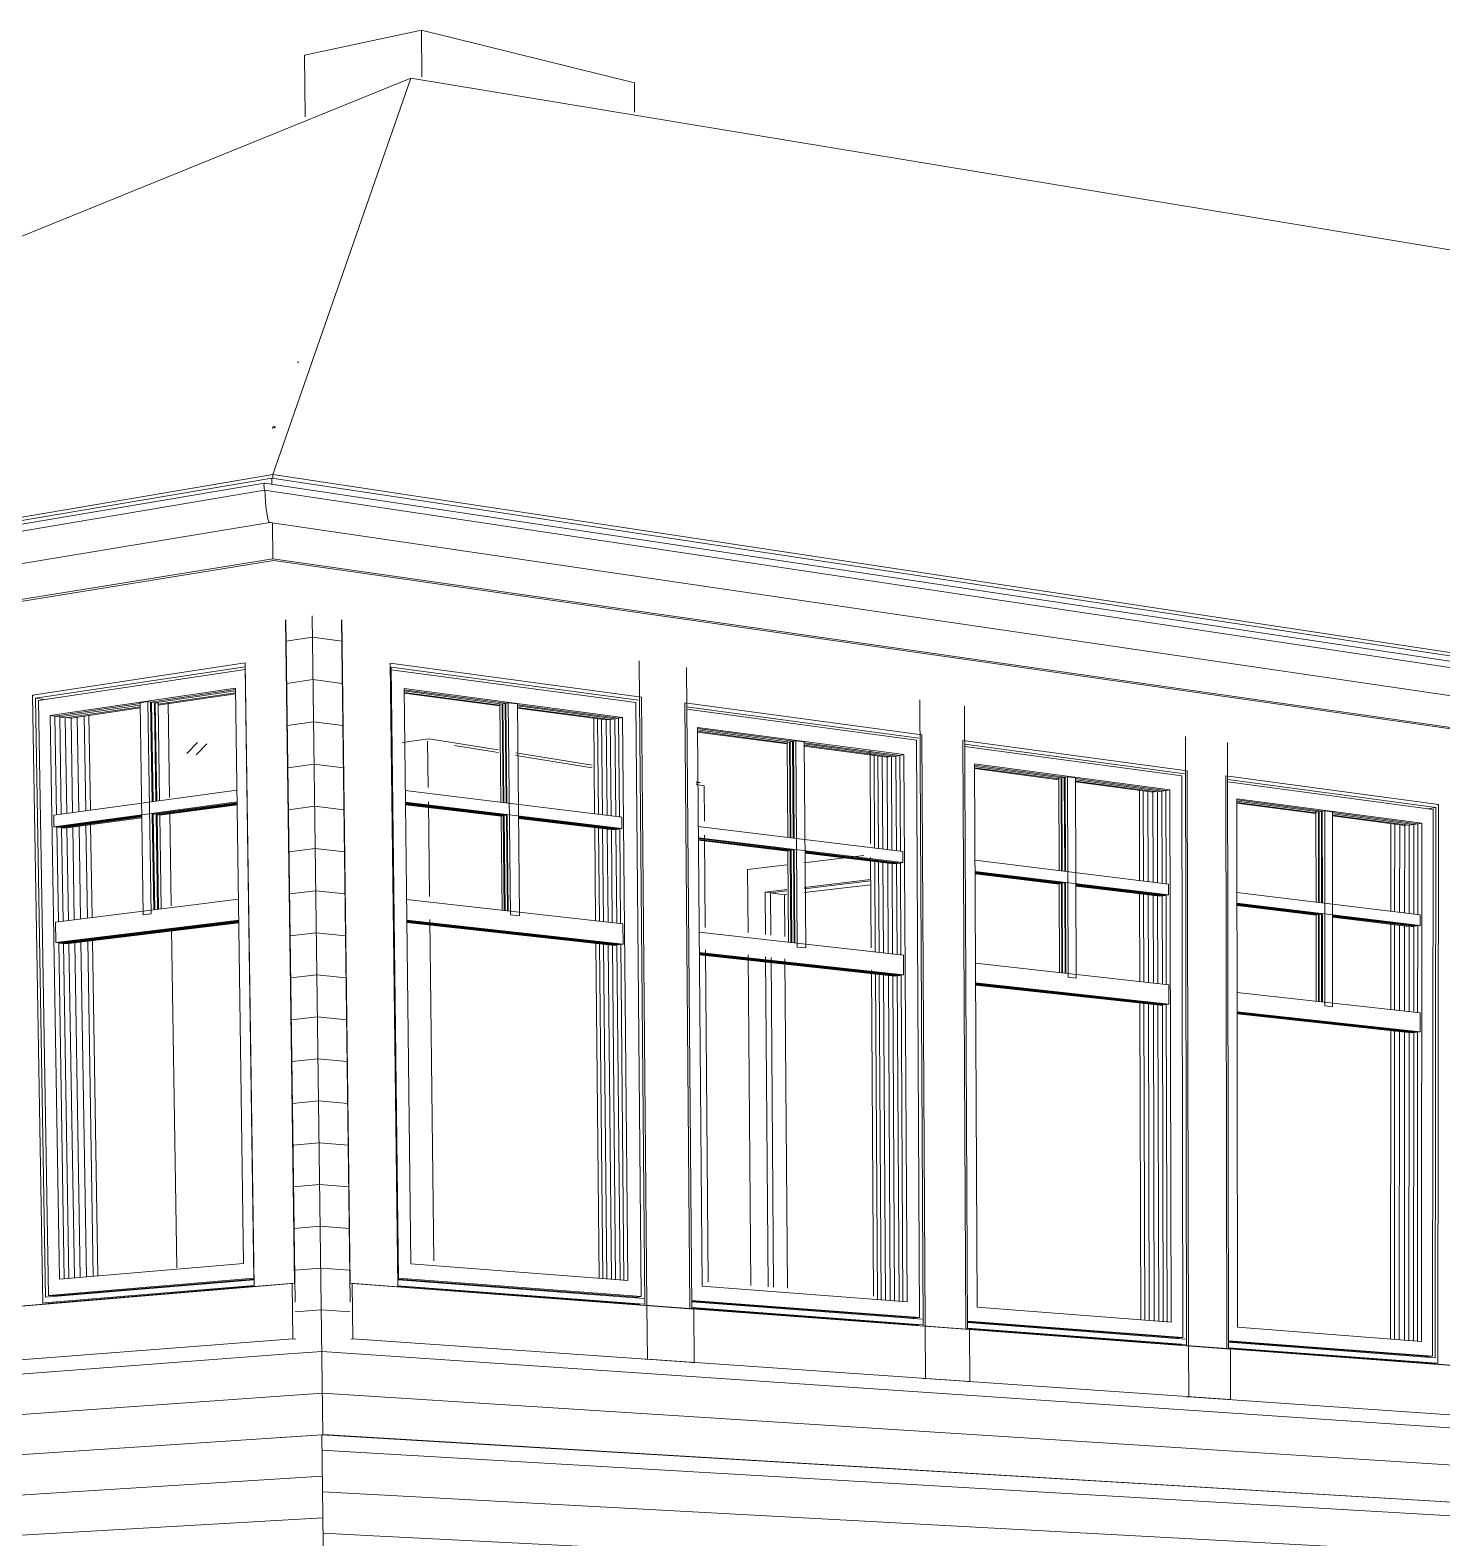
# Model space of a CAD drawing. Header units: inches. Extents: x 205 to 211, y -138 to -29.
# Drawn here: x 206.9374 to 207.1339, y -137.4782 to -137.2684 of the extents above; entities that cross this region are included whole.
import ezdxf

# ---------------------------------------------------------------- set-up
doc = ezdxf.new("R2010")
doc.units = ezdxf.units.IN
doc.header["$MEASUREMENT"] = 0
for name, color, linetype, lineweight in [('A-DOOR', 31, 'Continuous', 13), ('A-DOOR-FRAM', 31, 'Continuous', 9), ('A-GLAZ', 151, 'Continuous', 13), ('A-ROOF', 132, 'Continuous', 13), ('A-ROOF-OTLN', 132, 'Continuous', 9), ('A-WALL', 113, 'Continuous', 13), ('A-WALL-PATT', 111, 'Continuous', 13), ('I-WALL', 2, 'Continuous', 13), ('S-BEAM', 12, 'Continuous', 9)]:
    doc.layers.add(name, color=color, linetype=linetype, lineweight=lineweight)

# ---------------------------------------------------------------- blocks, each defined once
blk = doc.blocks.new('FP_36-Looking SouthWest')
at = {"layer": 'A-WALL-PATT', "lineweight": 9}
for p, q in [((-72.22447, -137.35284), (-72.22039, -137.3534)), ((-72.2244, -137.35874), (-72.22032, -137.35928)), ((-72.22432, -137.36463), (-72.22024, -137.36515)), ((-72.22424, -137.37052), (-72.22016, -137.37102)), ((-72.06234, -137.37492), (-72.01697, -137.38109)), ((-72.22416, -137.37639), (-72.22009, -137.37688)), ((-72.06235, -137.38015), (-72.017, -137.38614)), ((-72.22408, -137.38227), (-72.22001, -137.38274)), ((-72.06236, -137.38537), (-72.01703, -137.39117)), ((-72.22401, -137.38813), (-72.21994, -137.38859)), ((-72.06237, -137.39059), (-72.01706, -137.3962)), ((-72.22393, -137.39399), (-72.21986, -137.39443)), ((-72.06237, -137.3958), (-72.01709, -137.40123)), ((-72.22385, -137.39985), (-72.21979, -137.40027)), ((-72.06238, -137.40101), (-72.01712, -137.40626)), ((-72.22377, -137.40569), (-72.21971, -137.4061)), ((-72.2237, -137.41153), (-72.21964, -137.41192)), ((-72.22362, -137.41737), (-72.21956, -137.41774)), ((-72.06242, -137.42179), (-72.01723, -137.4263)), ((-72.22354, -137.4232), (-72.21949, -137.42355)), ((-72.06243, -137.42698), (-72.01726, -137.4313)), ((-72.22346, -137.42902), (-72.21941, -137.42936)), ((-72.06243, -137.43215), (-72.01729, -137.43629)), ((-72.22339, -137.43483), (-72.21934, -137.43516)), ((-72.06244, -137.43733), (-72.01732, -137.44128)), ((-72.22331, -137.44064), (-72.21926, -137.44095)), ((-72.06245, -137.4425), (-72.01735, -137.44627)), ((-72.22323, -137.44645), (-72.21919, -137.44674)), ((-72.06246, -137.44766), (-72.01738, -137.45125)), ((-72.22316, -137.45224), (-72.01747, -137.46617)), ((-72.06247, -137.45282), (-72.01741, -137.45623)), ((-72.22308, -137.45803), (-72.0175, -137.47113)), ((-72.0622, -137.45799), (-72.01744, -137.4612))]:
    blk.add_line(p, q, dxfattribs=at)
blk = doc.blocks.new('FP_37-Looking SouthWest')
at = {"layer": 'A-WALL-PATT', "lineweight": 9}
for p, q in [((-72.22812, -137.35339), (-72.22447, -137.35284)), ((-72.22804, -137.35928), (-72.2244, -137.35874)), ((-72.22796, -137.36515), (-72.22432, -137.36463)), ((-72.22788, -137.37102), (-72.22424, -137.37052)), ((-72.2278, -137.37688), (-72.22416, -137.37639)), ((-72.22772, -137.38274), (-72.22408, -137.38227)), ((-72.22764, -137.38859), (-72.22401, -137.38813)), ((-72.22756, -137.39443), (-72.22393, -137.39399)), ((-72.22748, -137.40027), (-72.22385, -137.39985)), ((-72.2274, -137.4061), (-72.22377, -137.40569)), ((-72.22732, -137.41192), (-72.2237, -137.41153)), ((-72.22724, -137.41774), (-72.22362, -137.41737)), ((-72.22717, -137.42355), (-72.22354, -137.4232)), ((-72.22709, -137.42936), (-72.22346, -137.42902)), ((-72.22701, -137.43516), (-72.22339, -137.43483)), ((-72.22693, -137.44095), (-72.22331, -137.44064)), ((-72.22685, -137.44674), (-72.22323, -137.44645)), ((-72.22909, -137.45269), (-72.22316, -137.45224)), ((-72.22901, -137.45846), (-72.22308, -137.45803)), ((-72.22893, -137.46421), (-72.22317, -137.46383))]:
    blk.add_line(p, q, dxfattribs=at)
blk = doc.blocks.new('FP_75-Looking SouthWest')
at = {"layer": 'A-WALL-PATT', "lineweight": 9}
for p, q in [((-72.375, -137.37574), (-72.26884, -137.35959)), ((-72.37486, -137.38094), (-72.26874, -137.36528)), ((-72.37472, -137.38614), (-72.26864, -137.37097)), ((-72.37458, -137.39134), (-72.26854, -137.37665)), ((-72.37444, -137.39653), (-72.26844, -137.38233)), ((-72.3743, -137.40171), (-72.26834, -137.388)), ((-72.37374, -137.42239), (-72.26795, -137.41061)), ((-72.3736, -137.42755), (-72.26785, -137.41625)), ((-72.37346, -137.43271), (-72.26776, -137.42189)), ((-72.37332, -137.43786), (-72.26766, -137.42751)), ((-72.37318, -137.443), (-72.26756, -137.43314)), ((-72.37304, -137.44814), (-72.26746, -137.43875)), ((-72.3729, -137.45327), (-72.26737, -137.44436)), ((-72.37276, -137.4584), (-72.2676, -137.44999)), ((-72.37262, -137.46353), (-72.22909, -137.45269)), ((-72.37248, -137.46865), (-72.22901, -137.45846)), ((-72.37234, -137.47376), (-72.22317, -137.46383)), ((-72.37066, -137.47878), (-72.22309, -137.46961)), ((-72.37052, -137.48389), (-72.22302, -137.47538)), ((-72.37038, -137.48899), (-72.22294, -137.48114)), ((-72.22682, -137.4871), (-72.22286, -137.4869)), ((-72.37025, -137.4941), (-72.26862, -137.48914)), ((-72.22675, -137.49283), (-72.22279, -137.49266)), ((-72.37011, -137.49919), (-72.26853, -137.49469)), ((-72.22667, -137.49856), (-72.22271, -137.4984)), ((-72.36997, -137.50429), (-72.26843, -137.50023)), ((-72.36983, -137.50937), (-72.26833, -137.50577)), ((-72.22659, -137.50428), (-72.22263, -137.50414)), ((-72.22651, -137.51), (-72.22256, -137.50988)), ((-72.3697, -137.51446), (-72.26823, -137.5113)), ((-72.22643, -137.51571), (-72.22252, -137.51561)), ((-72.22568, -137.5328), (-72.22225, -137.53275))]:
    blk.add_line(p, q, dxfattribs=at)
blk = doc.blocks.new('FP_76-Looking SouthWest')
at = {"layer": 'A-WALL-PATT', "lineweight": 9}
for p, q in [((-72.22314, -137.466), (-72.21616, -137.4664)), ((-72.22306, -137.47177), (-72.21609, -137.47215)), ((-72.22299, -137.47754), (-72.21601, -137.47789)), ((-72.22291, -137.4833), (-72.21886, -137.48349)), ((-72.22284, -137.48906), (-72.21878, -137.48923)), ((-72.22276, -137.49481), (-72.21871, -137.49497)), ((-72.22268, -137.50056), (-72.21864, -137.5007)), ((-72.22261, -137.50629), (-72.21856, -137.50642)), ((-72.22253, -137.51203), (-72.21849, -137.51213)), ((-72.2223, -137.52919), (-72.21827, -137.52925))]:
    blk.add_line(p, q, dxfattribs=at)
blk = doc.blocks.new('FP_85-Looking SouthWest')
at = {"layer": 'A-WALL-PATT', "lineweight": 9}
for p, q in [((-72.21616, -137.4664), (-72.0177, -137.47795)), ((-72.21609, -137.47215), (-72.01773, -137.48291)), ((-72.21601, -137.47789), (-72.01776, -137.48785)), ((-72.06273, -137.49072), (-72.01779, -137.4928)), ((-72.06274, -137.49583), (-72.01782, -137.49773)), ((-72.06275, -137.50095), (-72.01785, -137.50267)), ((-72.06276, -137.50605), (-72.01787, -137.5076)), ((-72.06276, -137.51116), (-72.0179, -137.51252)), ((-72.06277, -137.51625), (-72.01793, -137.51744)), ((-72.06193, -137.53153), (-72.01802, -137.53217)), ((-72.06194, -137.5366), (-72.01805, -137.53707)), ((-72.06195, -137.54167), (-72.01807, -137.54197)), ((-72.06195, -137.54674), (-72.0181, -137.54686)), ((-72.06196, -137.5518), (-72.01813, -137.55175)), ((-72.06197, -137.55686), (-72.01816, -137.55663)), ((-72.06198, -137.56191), (-72.01819, -137.56151)), ((-72.06199, -137.56695), (-72.01822, -137.56639)), ((-72.062, -137.57199), (-72.01824, -137.57126)), ((-72.06201, -137.57703), (-72.01827, -137.57612)), ((-72.06201, -137.58206), (-72.0183, -137.58099)), ((-72.06202, -137.58709), (-72.01833, -137.58584)), ((-72.06203, -137.59211), (-72.01836, -137.5907)), ((-72.06204, -137.59713), (-72.01838, -137.59554)), ((-72.06205, -137.60214), (-72.01841, -137.60039)), ((-72.06206, -137.60715), (-72.01844, -137.60523)), ((-72.06207, -137.61215), (-72.01847, -137.61006)), ((-72.06207, -137.61715), (-72.0185, -137.61489))]:
    blk.add_line(p, q, dxfattribs=at)
blk = doc.blocks.new('FP_86-Looking SouthWest')
at = {"layer": 'A-WALL-PATT', "lineweight": 9}
blk.add_line((-72.18966, -137.36999), (-72.18966, -137.36999), dxfattribs=at)

msp = doc.modelspace()

# ---------------------------------------------------------------- linework, layer by layer
at = {"layer": 'A-DOOR', "lineweight": 9}
for p, q in [((207.05441, -137.3873), (207.04514, -137.38839)), ((207.04275, -137.38868), (207.04242, -137.38872)), ((207.04242, -137.38872), (207.04246, -137.39451)), ((207.04249, -137.39763), (207.04282, -137.44346))]:
    msp.add_line(p, q, dxfattribs=at)
at = {"layer": 'A-DOOR-FRAM'}
for p, q in [((207.05349, -137.38322), (207.04511, -137.38424)), ((207.04273, -137.38453), (207.03728, -137.38519)), ((207.03728, -137.38519), (207.03735, -137.39393)), ((207.03972, -137.38832), (207.04275, -137.38796)), ((207.03977, -137.39421), (207.03972, -137.38832)), ((207.03972, -137.38832), (207.04049, -137.38843)), ((207.04275, -137.38816), (207.04049, -137.38843)), ((207.04049, -137.38843), (207.04054, -137.3943)), ((207.04514, -137.38767), (207.0544, -137.38657)), ((207.05441, -137.38678), (207.04514, -137.38788)), ((207.03737, -137.39705), (207.03773, -137.44305)), ((207.04013, -137.44325), (207.03979, -137.39733)), ((207.04056, -137.39742), (207.0409, -137.44331))]:
    msp.add_line(p, q, dxfattribs=at)
at = {"layer": 'A-GLAZ', "lineweight": 9}
for p, q in [((206.97294, -137.35044), (206.9742, -137.44276)), ((206.98198, -137.44276), (206.98079, -137.35044)), ((206.93772, -137.3609), (206.96736, -137.35644)), ((206.93815, -137.36135), (206.96734, -137.35697)), ((206.96734, -137.35697), (206.96854, -137.44226)), ((206.96736, -137.35644), (206.96859, -137.44323)), ((206.9886, -137.44326), (206.98754, -137.35649)), ((206.98754, -137.35649), (207.0225, -137.3612)), ((206.98765, -137.35702), (207.02208, -137.36164)), ((206.9887, -137.44229), (206.98765, -137.35702)), ((207.02299, -137.44582), (207.02218, -137.35616)), ((207.02876, -137.35707), (207.02951, -137.4463)), ((206.96734, -137.35734), (206.93857, -137.36165)), ((207.02171, -137.36194), (206.98766, -137.35738)), ((206.93915, -137.44567), (206.93772, -137.3609)), ((206.93792, -137.36093), (206.93772, -137.3609)), ((206.94017, -137.36374), (206.96598, -137.35993)), ((206.96598, -137.36014), (206.95417, -137.36188)), ((206.96598, -137.36014), (206.95417, -137.36188)), ((206.95417, -137.36188), (206.96598, -137.36014)), ((206.9547, -137.36201), (206.96599, -137.36034)), ((206.96598, -137.36058), (206.95522, -137.36217)), ((206.96598, -137.36075), (206.95522, -137.36233)), ((206.96598, -137.35993), (206.96712, -137.44001)), ((207.00364, -137.36205), (206.98945, -137.36017)), ((207.00364, -137.36205), (206.98945, -137.36017)), ((206.98945, -137.36017), (207.00364, -137.36205)), ((206.98945, -137.36034), (207.00322, -137.36216)), ((206.99042, -137.44005), (206.98946, -137.35999)), ((206.98946, -137.35999), (207.01989, -137.36402)), ((207.00279, -137.3623), (206.98946, -137.36054)), ((207.00279, -137.36242), (206.98946, -137.36066)), ((207.0225, -137.3612), (207.02327, -137.44584)), ((206.93955, -137.44469), (206.93815, -137.36135)), ((206.93815, -137.36135), (206.93932, -137.36153)), ((206.93857, -137.36165), (206.93996, -137.44445)), ((206.9527, -137.3621), (206.94086, -137.36385)), ((206.9527, -137.3621), (206.94086, -137.36385)), ((206.94086, -137.36385), (206.9527, -137.3621)), ((206.94152, -137.36395), (206.9527, -137.3623)), ((206.9527, -137.36254), (206.94228, -137.36407)), ((206.9527, -137.3627), (206.9431, -137.36412)), ((207.01933, -137.36412), (207.00523, -137.36226)), ((207.01933, -137.36412), (207.00523, -137.36226)), ((207.00523, -137.36226), (207.01933, -137.36412)), ((207.00523, -137.36243), (207.01879, -137.36422)), ((207.01817, -137.36433), (207.00523, -137.36263)), ((207.01759, -137.36437), (207.00523, -137.36274)), ((207.02247, -137.44461), (207.02171, -137.36194)), ((207.02924, -137.44628), (207.02853, -137.36201)), ((207.02853, -137.36201), (207.06155, -137.36646)), ((207.0288, -137.36254), (207.06114, -137.36689)), ((207.06078, -137.36718), (207.02881, -137.36289)), ((207.06174, -137.4487), (207.06126, -137.36156)), ((207.06748, -137.36242), (207.06791, -137.44916)), ((206.94147, -137.44221), (206.94017, -137.36374)), ((206.94086, -137.36385), (206.94017, -137.36374)), ((206.94086, -137.36385), (206.94109, -137.37757)), ((206.94152, -137.36395), (206.94086, -137.36385)), ((206.94086, -137.36385), (206.94109, -137.37757)), ((206.94109, -137.37757), (206.94086, -137.36385)), ((206.94086, -137.36385), (206.94228, -137.36407)), ((206.94174, -137.37747), (206.94152, -137.36395)), ((206.94228, -137.36407), (206.9425, -137.37736)), ((206.9431, -137.36412), (206.94254, -137.36403)), ((206.9431, -137.36412), (206.94331, -137.37725)), ((206.94396, -137.36398), (206.94418, -137.37712)), ((206.94492, -137.36383), (206.94514, -137.37698)), ((206.94514, -137.37698), (206.94492, -137.36383)), ((206.94557, -137.36373), (206.94579, -137.37688)), ((207.01598, -137.37738), (207.01586, -137.36412)), ((207.01652, -137.37745), (207.01639, -137.3642)), ((207.01639, -137.3642), (207.01652, -137.37745)), ((207.01707, -137.37752), (207.01694, -137.36428)), ((207.01797, -137.3643), (207.01759, -137.36437)), ((207.01772, -137.37761), (207.01759, -137.36437)), ((207.01817, -137.36433), (207.01933, -137.36412)), ((207.0183, -137.37769), (207.01817, -137.36433)), ((207.01933, -137.36412), (207.01879, -137.36422)), ((207.01879, -137.36422), (207.01892, -137.37777)), ((207.01989, -137.36402), (207.01933, -137.36412)), ((207.01946, -137.37784), (207.01933, -137.36412)), ((207.01946, -137.37784), (207.01933, -137.36412)), ((207.01933, -137.36412), (207.01946, -137.37784)), ((207.01989, -137.36402), (207.02062, -137.44237)), ((207.03095, -137.44316), (207.0303, -137.3654)), ((207.0303, -137.3654), (207.05905, -137.3692)), ((207.03029, -137.36574), (207.04323, -137.36745)), ((207.04366, -137.36734), (207.0303, -137.36557)), ((207.04366, -137.36734), (207.0303, -137.36557)), ((207.0303, -137.36557), (207.04366, -137.36734)), ((207.04279, -137.36758), (207.0303, -137.36593)), ((207.04279, -137.3677), (207.0303, -137.36605)), ((207.05848, -137.3693), (207.04518, -137.36754)), ((207.05848, -137.3693), (207.04518, -137.36754)), ((207.04518, -137.36754), (207.05848, -137.3693)), ((207.06122, -137.44753), (207.06078, -137.36718)), ((207.06155, -137.36646), (207.062, -137.44857)), ((207.06765, -137.44914), (207.06725, -137.36722)), ((207.06725, -137.36722), (207.09849, -137.37143)), ((207.09841, -137.45143), (207.09823, -137.36667)), ((207.10412, -137.36749), (207.10425, -137.45187)), ((207.04518, -137.36771), (207.05794, -137.36939)), ((207.05731, -137.3695), (207.04518, -137.3679)), ((207.05671, -137.36953), (207.04518, -137.36801)), ((207.05497, -137.38216), (207.05489, -137.36927)), ((207.05551, -137.38223), (207.05543, -137.36935)), ((207.05543, -137.36935), (207.05551, -137.38223)), ((207.05611, -137.38231), (207.05604, -137.36944)), ((207.05709, -137.36947), (207.05671, -137.36953)), ((207.05678, -137.3824), (207.05671, -137.36953)), ((207.05731, -137.3695), (207.05848, -137.3693)), ((207.05739, -137.38248), (207.05731, -137.3695)), ((207.05848, -137.3693), (207.05794, -137.36939)), ((207.05794, -137.36939), (207.05802, -137.38256)), ((207.05905, -137.3692), (207.05848, -137.3693)), ((207.05856, -137.38263), (207.05848, -137.3693)), ((207.05856, -137.38263), (207.05848, -137.3693)), ((207.05848, -137.3693), (207.05856, -137.38263)), ((207.05905, -137.3692), (207.05948, -137.44535)), ((207.06751, -137.36774), (207.09809, -137.37185)), ((207.09773, -137.37213), (207.06751, -137.36808)), ((207.08149, -137.37234), (207.06888, -137.37068)), ((207.08149, -137.37234), (207.06888, -137.37068)), ((207.06888, -137.37068), (207.08149, -137.37234)), ((207.06888, -137.37084), (207.08103, -137.37244)), ((207.06925, -137.4461), (207.06889, -137.3705)), ((207.06889, -137.3705), (207.09609, -137.37411)), ((207.08061, -137.37258), (207.06889, -137.37103)), ((207.08061, -137.37269), (207.06889, -137.37114)), ((207.09849, -137.37143), (207.09865, -137.45145)), ((207.09551, -137.3742), (207.08295, -137.37254)), ((207.09551, -137.3742), (207.08295, -137.37254)), ((207.08295, -137.37254), (207.09551, -137.3742)), ((207.08295, -137.3727), (207.09497, -137.37429)), ((207.09434, -137.37439), (207.08295, -137.37288)), ((207.09371, -137.37441), (207.08295, -137.37299)), ((207.09789, -137.45029), (207.09773, -137.37213)), ((207.10401, -137.45185), (207.10388, -137.37216)), ((207.10388, -137.37216), (207.13348, -137.37614)), ((207.10413, -137.37266), (207.13309, -137.37655)), ((207.13273, -137.37683), (207.10413, -137.37299)), ((207.09186, -137.38668), (207.09183, -137.37415)), ((207.09241, -137.38675), (207.09237, -137.37422)), ((207.09237, -137.37422), (207.09241, -137.38675)), ((207.09306, -137.38684), (207.09302, -137.37432)), ((207.09409, -137.37435), (207.09371, -137.37441)), ((207.09374, -137.38693), (207.09371, -137.37441)), ((207.09434, -137.37439), (207.09551, -137.3742)), ((207.09437, -137.38701), (207.09434, -137.37439)), ((207.09551, -137.3742), (207.09497, -137.37429)), ((207.09497, -137.37429), (207.095, -137.38709)), ((207.09609, -137.37411), (207.09551, -137.3742)), ((207.09555, -137.38716), (207.09551, -137.3742)), ((207.09555, -137.38716), (207.09551, -137.3742)), ((207.09551, -137.3742), (207.09555, -137.38716)), ((207.09609, -137.37411), (207.09626, -137.44817)), ((207.1173, -137.37708), (207.10539, -137.3755)), ((207.1173, -137.37708), (207.10539, -137.3755)), ((207.10539, -137.3755), (207.1173, -137.37708)), ((207.10539, -137.37566), (207.11686, -137.37718)), ((207.1055, -137.44888), (207.1054, -137.37534)), ((207.1054, -137.37534), (207.13117, -137.37875)), ((207.11642, -137.3773), (207.1054, -137.37585)), ((207.11642, -137.37741), (207.1054, -137.37596)), ((207.1306, -137.37884), (207.1187, -137.37727)), ((207.1306, -137.37884), (207.1187, -137.37727)), ((207.1187, -137.37727), (207.1306, -137.37884)), ((207.1187, -137.37742), (207.13005, -137.37892)), ((207.12941, -137.37902), (207.1187, -137.37761)), ((207.12877, -137.37904), (207.1187, -137.37771)), ((207.13199, -137.37672), (207.13309, -137.37655)), ((207.13265, -137.45291), (207.13273, -137.37683)), ((207.13309, -137.37655), (207.13301, -137.45313)), ((207.13348, -137.37614), (207.13332, -137.37617)), ((207.13348, -137.37614), (207.13339, -137.45403)), ((206.94111, -137.37929), (206.94133, -137.39244)), ((206.94111, -137.37929), (206.94133, -137.39244)), ((206.94133, -137.39244), (206.94111, -137.37929)), ((206.94199, -137.39236), (206.94177, -137.37938)), ((206.94253, -137.37939), (206.94274, -137.39226)), ((206.94334, -137.37927), (206.94355, -137.39215)), ((206.94421, -137.37914), (206.94442, -137.39203)), ((206.94517, -137.379), (206.94538, -137.3919)), ((206.94538, -137.3919), (206.94517, -137.379)), ((206.94582, -137.37891), (206.94603, -137.39181)), ((207.01613, -137.39227), (207.016, -137.37934)), ((207.01666, -137.39233), (207.01654, -137.3794)), ((207.01654, -137.3794), (207.01666, -137.39233)), ((207.01721, -137.3924), (207.01708, -137.37948)), ((207.01786, -137.39248), (207.01774, -137.37956)), ((207.01844, -137.39255), (207.01832, -137.37964)), ((207.01894, -137.37963), (207.01906, -137.39262)), ((207.0196, -137.39269), (207.01948, -137.37953)), ((207.0196, -137.39269), (207.01948, -137.37953)), ((207.01948, -137.37953), (207.0196, -137.39269)), ((207.12682, -137.39096), (207.12683, -137.3788)), ((207.12737, -137.39103), (207.12738, -137.37884)), ((207.12738, -137.37884), (207.12737, -137.39103)), ((207.12806, -137.39113), (207.12807, -137.37894)), ((207.12876, -137.39122), (207.12877, -137.37904)), ((207.12915, -137.37898), (207.12877, -137.37904)), ((207.1294, -137.3913), (207.12941, -137.37902)), ((207.12941, -137.37902), (207.1306, -137.37884)), ((207.13005, -137.37892), (207.13004, -137.39138)), ((207.1306, -137.37884), (207.13005, -137.37892)), ((207.13058, -137.39145), (207.1306, -137.37884)), ((207.13058, -137.39145), (207.1306, -137.37884)), ((207.1306, -137.37884), (207.13058, -137.39145)), ((207.13117, -137.37875), (207.1306, -137.37884)), ((207.13117, -137.37875), (207.1311, -137.45085)), ((207.05506, -137.39663), (207.05498, -137.38406)), ((207.0556, -137.39669), (207.05552, -137.38413)), ((207.05552, -137.38413), (207.0556, -137.39669)), ((207.0562, -137.39677), (207.05612, -137.38421)), ((207.05687, -137.39685), (207.05679, -137.3843)), ((207.05864, -137.39706), (207.05857, -137.38428)), ((207.05864, -137.39706), (207.05857, -137.38428)), ((207.05857, -137.38428), (207.05864, -137.39706)), ((207.05747, -137.39692), (207.0574, -137.38438)), ((207.05803, -137.38436), (207.0581, -137.397)), ((207.0919, -137.40075), (207.09187, -137.38853)), ((207.09244, -137.40082), (207.09241, -137.3886)), ((207.09241, -137.3886), (207.09244, -137.40082)), ((207.09309, -137.4009), (207.09306, -137.38869)), ((207.09378, -137.40098), (207.09375, -137.38877)), ((207.0944, -137.40106), (207.09437, -137.38886)), ((207.095, -137.38885), (207.09503, -137.40113)), ((207.09558, -137.4012), (207.09555, -137.38877)), ((207.09558, -137.4012), (207.09555, -137.38877)), ((207.09555, -137.38877), (207.09558, -137.4012)), ((207.12682, -137.40467), (207.12682, -137.39276)), ((207.12736, -137.40473), (207.12737, -137.39283)), ((207.12737, -137.39283), (207.12736, -137.40473)), ((207.12805, -137.40482), (207.12806, -137.39293)), ((207.12875, -137.4049), (207.12876, -137.39302)), ((207.12939, -137.40498), (207.1294, -137.3931)), ((207.13003, -137.39309), (207.13002, -137.40505)), ((207.13057, -137.40512), (207.13058, -137.39302)), ((207.13057, -137.40512), (207.13058, -137.39302)), ((207.13058, -137.39302), (207.13057, -137.40512)), ((206.94138, -137.39539), (206.94216, -137.44214)), ((206.94138, -137.39539), (206.94216, -137.44214)), ((206.94216, -137.44214), (206.94138, -137.39539)), ((206.94281, -137.44209), (206.94204, -137.39548)), ((206.9428, -137.39548), (206.94356, -137.44202)), ((206.94361, -137.39537), (206.94437, -137.44194)), ((206.94447, -137.39526), (206.94523, -137.44186)), ((206.94543, -137.39513), (206.94619, -137.44177)), ((206.94619, -137.44177), (206.94543, -137.39513)), ((206.94608, -137.39505), (206.94683, -137.44171)), ((207.01661, -137.44203), (207.01616, -137.39543)), ((207.01714, -137.44207), (207.01669, -137.39549)), ((207.01669, -137.39549), (207.01714, -137.44207)), ((207.01768, -137.44212), (207.01724, -137.39556)), ((207.01833, -137.44218), (207.01789, -137.39564)), ((207.01891, -137.44222), (207.01847, -137.39571)), ((207.01909, -137.3957), (207.01953, -137.44228)), ((207.02006, -137.44232), (207.01963, -137.39561)), ((207.02006, -137.44232), (207.01963, -137.39561)), ((207.01963, -137.39561), (207.02006, -137.44232)), ((207.05535, -137.445), (207.05508, -137.39971)), ((207.05589, -137.44505), (207.05562, -137.39977)), ((207.05562, -137.39977), (207.05589, -137.44505)), ((207.05649, -137.44509), (207.05622, -137.39984)), ((207.05715, -137.44516), (207.05689, -137.39992)), ((207.05776, -137.44521), (207.05749, -137.39999)), ((207.05812, -137.39998), (207.05838, -137.44526)), ((207.05892, -137.4453), (207.05866, -137.3999)), ((207.05892, -137.4453), (207.05866, -137.3999)), ((207.05866, -137.3999), (207.05892, -137.4453)), ((207.09203, -137.44782), (207.09191, -137.40375)), ((207.09257, -137.44786), (207.09245, -137.40381)), ((207.09245, -137.40381), (207.09257, -137.44786)), ((207.09321, -137.44792), (207.0931, -137.40389)), ((207.0939, -137.44798), (207.09379, -137.40397)), ((207.09452, -137.44803), (207.09441, -137.40405)), ((207.09504, -137.40404), (207.09514, -137.44808)), ((207.09569, -137.44813), (207.09558, -137.40396)), ((207.09569, -137.44813), (207.09558, -137.40396)), ((207.09558, -137.40396), (207.09569, -137.44813)), ((207.12679, -137.45049), (207.12682, -137.40758)), ((207.12733, -137.45053), (207.12736, -137.40764)), ((207.12736, -137.40764), (207.12733, -137.45053)), ((207.12802, -137.45059), (207.12805, -137.40773)), ((207.12872, -137.45065), (207.12875, -137.40781)), ((207.12936, -137.4507), (207.12939, -137.40789)), ((207.13002, -137.40788), (207.12999, -137.45076)), ((207.13053, -137.4508), (207.13057, -137.40781)), ((207.13053, -137.4508), (207.13057, -137.40781)), ((207.13057, -137.40781), (207.13053, -137.4508)), ((206.96712, -137.44001), (206.94147, -137.44221)), ((207.02062, -137.44237), (206.99042, -137.44005)), ((206.93351, -137.44616), (206.97387, -137.44281)), ((206.93934, -137.4455), (206.96859, -137.44307)), ((206.96854, -137.44226), (206.93955, -137.44469)), ((206.93996, -137.44445), (206.96854, -137.44205)), ((206.96854, -137.44217), (206.94064, -137.44451)), ((206.94064, -137.44451), (206.96854, -137.44217)), ((206.9742, -137.44276), (206.96859, -137.44323)), ((206.9742, -137.44276), (206.97387, -137.44281)), ((206.97387, -137.44281), (206.97398, -137.4505)), ((206.98225, -137.44281), (206.98198, -137.44276)), ((206.9886, -137.44326), (206.98198, -137.44276)), ((206.98235, -137.4505), (206.98225, -137.44281)), ((206.98225, -137.44281), (207.02978, -137.44635)), ((206.9887, -137.44207), (207.02247, -137.44461)), ((207.02191, -137.44467), (206.9887, -137.44217)), ((206.9887, -137.44217), (207.02191, -137.44467)), ((207.02284, -137.44486), (206.9887, -137.44229)), ((206.96858, -137.44318), (206.93993, -137.44556)), ((206.94064, -137.44451), (206.93996, -137.44445)), ((206.9411, -137.44455), (206.94064, -137.44451)), ((206.9886, -137.4431), (207.02283, -137.44565)), ((207.02235, -137.4457), (206.9886, -137.44318)), ((207.02191, -137.44467), (207.02131, -137.44473)), ((207.0217, -137.44471), (207.0217, -137.44477)), ((207.02247, -137.44461), (207.02191, -137.44467)), ((207.0295, -137.44514), (207.06122, -137.44753)), ((207.05948, -137.44535), (207.03095, -137.44316)), ((206.93915, -137.44567), (206.93383, -137.44611)), ((206.93993, -137.44556), (206.93915, -137.44567)), ((207.02326, -137.44587), (207.02299, -137.44582)), ((207.02924, -137.44628), (207.02299, -137.44582)), ((207.02333, -137.45333), (207.02326, -137.44587)), ((207.02326, -137.44587), (207.06818, -137.44921)), ((207.02951, -137.4463), (207.02327, -137.44584)), ((207.06066, -137.44759), (207.0295, -137.44524)), ((207.0295, -137.44524), (207.06066, -137.44759)), ((207.06159, -137.44777), (207.02951, -137.44536)), ((207.02951, -137.44615), (207.06158, -137.44854)), ((207.06109, -137.44858), (207.02951, -137.44623)), ((207.02951, -137.4463), (207.02978, -137.44635)), ((207.02978, -137.44635), (207.02985, -137.45378)), ((207.09626, -137.44817), (207.06925, -137.4461)), ((207.06066, -137.44759), (207.06006, -137.44764)), ((207.06044, -137.44762), (207.06044, -137.44768)), ((207.06122, -137.44753), (207.06066, -137.44759)), ((207.06201, -137.44875), (207.06174, -137.4487)), ((207.06765, -137.44914), (207.06174, -137.4487)), ((207.062, -137.44857), (207.062, -137.44872)), ((207.06791, -137.44916), (207.062, -137.44872)), ((207.06205, -137.45601), (207.06201, -137.44875)), ((207.06201, -137.44875), (207.10452, -137.45191)), ((207.0679, -137.44803), (207.09789, -137.45029)), ((207.09733, -137.45034), (207.0679, -137.44813)), ((207.0679, -137.44813), (207.09733, -137.45034)), ((207.09826, -137.45052), (207.0679, -137.44824)), ((207.09776, -137.45131), (207.0679, -137.44909)), ((207.06791, -137.44901), (207.09825, -137.45127)), ((207.06791, -137.44916), (207.06818, -137.44921)), ((207.06818, -137.44921), (207.06822, -137.45643)), ((207.1311, -137.45085), (207.1055, -137.44888)), ((206.97398, -137.4505), (206.93364, -137.45361)), ((206.97398, -137.4505), (206.97437, -137.45053)), ((206.98203, -137.45053), (206.98235, -137.4505)), ((207.02985, -137.45378), (206.98235, -137.4505)), ((207.09733, -137.45034), (207.09672, -137.4504)), ((207.0971, -137.45038), (207.0971, -137.45043)), ((207.09789, -137.45029), (207.09733, -137.45034)), ((207.09868, -137.45148), (207.09841, -137.45143)), ((207.10401, -137.45185), (207.09841, -137.45143)), ((207.10425, -137.45187), (207.09865, -137.45145)), ((207.0987, -137.45854), (207.09868, -137.45148)), ((207.09868, -137.45148), (207.13897, -137.45448)), ((207.10425, -137.45077), (207.13265, -137.45291)), ((207.13208, -137.45296), (207.10425, -137.45086)), ((207.10425, -137.45086), (207.13208, -137.45296)), ((207.13301, -137.45313), (207.10425, -137.45097)), ((207.02301, -137.45336), (207.02333, -137.45333)), ((207.06822, -137.45643), (207.02333, -137.45333)), ((207.10425, -137.45172), (207.13323, -137.45388)), ((207.13274, -137.45392), (207.10425, -137.4518)), ((207.10425, -137.45187), (207.10452, -137.45191)), ((207.10452, -137.45191), (207.10453, -137.45894)), ((207.13208, -137.45296), (207.13147, -137.45301)), ((207.13265, -137.45291), (207.13208, -137.45296)), ((207.02985, -137.45378), (207.02952, -137.45381)), ((207.13339, -137.45403), (207.13274, -137.45392)), ((207.1387, -137.45443), (207.13339, -137.45403)), ((207.06173, -137.45604), (207.06205, -137.45601)), ((207.10453, -137.45894), (207.06205, -137.45601)), ((207.06822, -137.45643), (207.06789, -137.45646)), ((207.09837, -137.45857), (207.0987, -137.45854)), ((207.13896, -137.46132), (207.0987, -137.45854)), ((207.10453, -137.45894), (207.10421, -137.45897))]:
    msp.add_line(p, q, dxfattribs=at)
at = {"layer": 'A-GLAZ'}
for p, q in [((206.95377, -137.36182), (206.9527, -137.36198)), ((206.9527, -137.36198), (206.95316, -137.39151)), ((206.95423, -137.39137), (206.95377, -137.36182)), ((206.95377, -137.36182), (206.95417, -137.36188)), ((206.95417, -137.36188), (206.95438, -137.37573)), ((206.9543, -137.36191), (206.95417, -137.36193)), ((206.95451, -137.37573), (206.9543, -137.36191)), ((206.9543, -137.36191), (206.9547, -137.36197)), ((206.9547, -137.36197), (206.95491, -137.37567)), ((206.95483, -137.36199), (206.9547, -137.36201)), ((206.95504, -137.37565), (206.95483, -137.36199)), ((206.95483, -137.36199), (206.95522, -137.36205)), ((206.95522, -137.36205), (206.95543, -137.3756)), ((207.00279, -137.36221), (207.00311, -137.36215)), ((207.00294, -137.37581), (207.00279, -137.36221)), ((207.00311, -137.36215), (207.00326, -137.37585)), ((207.00322, -137.36216), (207.00311, -137.36215)), ((207.00322, -137.36213), (207.00354, -137.36207)), ((207.00336, -137.37586), (207.00322, -137.36213)), ((207.00354, -137.36207), (207.00369, -137.3759)), ((207.00364, -137.36208), (207.00354, -137.36207)), ((207.00364, -137.36205), (207.00397, -137.36199)), ((207.00379, -137.37592), (207.00364, -137.36205)), ((207.00397, -137.36199), (207.00428, -137.39151)), ((207.00523, -137.36215), (207.00397, -137.36199)), ((207.00555, -137.39165), (207.00523, -137.36215)), ((207.04279, -137.36749), (207.04312, -137.36743)), ((207.04289, -137.3807), (207.04279, -137.36749)), ((207.04312, -137.36743), (207.04321, -137.38074)), ((207.04323, -137.36745), (207.04312, -137.36743)), ((207.04323, -137.36742), (207.04355, -137.36736)), ((207.04332, -137.38076), (207.04323, -137.36742)), ((207.04355, -137.36736), (207.04365, -137.3808)), ((207.04366, -137.36737), (207.04355, -137.36736)), ((207.04366, -137.36734), (207.04398, -137.36728)), ((207.04376, -137.38081), (207.04366, -137.36734)), ((207.04398, -137.36728), (207.04419, -137.39597)), ((207.04518, -137.36744), (207.04398, -137.36728)), ((207.04538, -137.3961), (207.04518, -137.36744)), ((207.08061, -137.37249), (207.08094, -137.37243)), ((207.08066, -137.38533), (207.08061, -137.37249)), ((207.08094, -137.37243), (207.08099, -137.38537)), ((207.08103, -137.37244), (207.08094, -137.37243)), ((207.08105, -137.37241), (207.08138, -137.37236)), ((207.0811, -137.38539), (207.08105, -137.37241)), ((207.08138, -137.37236), (207.08143, -137.38543)), ((207.08149, -137.37238), (207.08138, -137.37236)), ((207.08149, -137.37234), (207.08181, -137.37229)), ((207.08153, -137.38544), (207.08149, -137.37234)), ((207.08181, -137.37229), (207.08191, -137.40018)), ((207.08295, -137.37244), (207.08181, -137.37229)), ((207.08305, -137.4003), (207.08295, -137.37244)), ((206.96618, -137.37414), (206.94069, -137.37763)), ((206.94072, -137.37923), (206.9662, -137.37578)), ((206.9662, -137.37589), (206.95441, -137.37749)), ((206.95441, -137.37752), (206.9662, -137.37593)), ((207.01978, -137.37788), (206.98963, -137.37418)), ((206.98965, -137.37582), (207.0198, -137.37948)), ((207.00381, -137.37763), (206.98965, -137.37592)), ((206.98965, -137.37595), (207.00381, -137.37767)), ((206.94069, -137.37763), (206.94072, -137.37923)), ((206.95294, -137.37769), (206.94111, -137.37929)), ((206.94125, -137.37931), (206.95294, -137.37772)), ((206.95294, -137.37783), (206.94164, -137.37936)), ((206.94177, -137.37938), (206.95294, -137.37787)), ((206.95294, -137.37798), (206.94217, -137.37944)), ((206.95441, -137.37749), (206.95461, -137.39078)), ((206.95474, -137.39076), (206.95454, -137.37751)), ((206.9662, -137.37604), (206.95494, -137.37756)), ((206.95494, -137.3776), (206.9662, -137.37608)), ((206.95494, -137.37756), (206.95514, -137.39071)), ((206.95527, -137.3907), (206.95507, -137.37758)), ((206.96621, -137.37619), (206.95546, -137.37764)), ((206.95546, -137.37764), (206.95566, -137.39064)), ((207.00339, -137.37771), (206.98965, -137.37604)), ((206.98965, -137.37607), (207.00339, -137.37774)), ((207.00296, -137.37778), (206.98965, -137.37617)), ((207.0031, -137.39083), (207.00296, -137.37778)), ((207.00328, -137.37773), (207.00342, -137.39087)), ((207.00353, -137.39088), (207.00339, -137.37771)), ((207.00371, -137.37765), (207.00385, -137.39092)), ((207.00396, -137.39093), (207.00381, -137.37763)), ((207.01948, -137.37953), (207.0054, -137.37783)), ((207.0054, -137.37786), (207.01937, -137.37955)), ((207.01905, -137.37961), (207.0054, -137.37795)), ((207.0054, -137.37798), (207.01894, -137.37962)), ((207.0198, -137.37948), (207.01978, -137.37788)), ((207.11642, -137.37722), (207.11675, -137.37717)), ((207.11643, -137.38971), (207.11642, -137.37722)), ((207.11675, -137.37717), (207.11676, -137.38976)), ((207.11686, -137.37718), (207.11675, -137.37717)), ((207.11686, -137.37715), (207.11719, -137.3771)), ((207.11687, -137.38977), (207.11686, -137.37715)), ((207.11719, -137.3771), (207.1172, -137.38981)), ((207.1173, -137.37711), (207.11719, -137.3771)), ((207.1173, -137.37708), (207.11763, -137.37703)), ((207.11731, -137.38983), (207.1173, -137.37708)), ((207.11763, -137.37703), (207.11764, -137.40416)), ((207.1187, -137.37717), (207.11763, -137.37703)), ((207.11871, -137.40428), (207.1187, -137.37717)), ((206.94111, -137.37929), (206.94072, -137.37923)), ((206.94164, -137.37936), (206.94125, -137.37931)), ((206.94217, -137.37944), (206.94177, -137.37938)), ((207.01862, -137.37968), (207.0054, -137.37808)), ((207.01894, -137.37962), (207.01862, -137.37968)), ((207.01937, -137.37955), (207.01905, -137.37961)), ((207.0198, -137.37948), (207.01948, -137.37953)), ((207.05889, -137.38267), (207.03041, -137.37918)), ((207.03043, -137.38077), (207.05889, -137.38423)), ((207.04377, -137.38248), (207.03043, -137.38086)), ((207.03043, -137.38089), (207.04377, -137.38251)), ((207.04334, -137.38255), (207.03043, -137.38099)), ((207.03043, -137.38102), (207.04334, -137.38258)), ((207.0429, -137.38262), (207.03043, -137.38111)), ((207.04299, -137.3953), (207.0429, -137.38262)), ((207.04323, -137.38257), (207.04332, -137.39534)), ((207.04343, -137.39535), (207.04334, -137.38255)), ((207.04366, -137.3825), (207.04375, -137.39539)), ((207.04386, -137.3954), (207.04377, -137.38248)), ((207.05857, -137.38428), (207.04529, -137.38267)), ((207.04529, -137.3827), (207.05846, -137.3843)), ((207.05814, -137.38435), (207.04529, -137.38279)), ((207.04529, -137.38282), (207.05803, -137.38436)), ((207.0577, -137.38441), (207.04529, -137.38291)), ((207.05846, -137.3843), (207.05814, -137.38435)), ((207.05889, -137.38423), (207.05857, -137.38428)), ((207.05889, -137.38423), (207.05889, -137.38267)), ((207.09587, -137.3872), (207.06895, -137.3839)), ((207.05803, -137.38436), (207.0577, -137.38441)), ((207.06896, -137.38545), (207.09588, -137.38872)), ((207.08154, -137.38707), (207.06896, -137.38554)), ((207.06896, -137.38557), (207.08154, -137.3871)), ((207.0811, -137.38713), (207.06896, -137.38566)), ((207.06896, -137.38569), (207.0811, -137.38716)), ((207.08067, -137.3872), (207.06896, -137.38578)), ((207.08072, -137.39953), (207.08067, -137.3872)), ((207.081, -137.38715), (207.08104, -137.39956)), ((207.08115, -137.39958), (207.0811, -137.38713)), ((207.08143, -137.38708), (207.08148, -137.39962)), ((207.08159, -137.39963), (207.08154, -137.38707)), ((207.09555, -137.38877), (207.083, -137.38724)), ((207.083, -137.38727), (207.09544, -137.38878)), ((207.09511, -137.38883), (207.083, -137.38736)), ((207.083, -137.38739), (207.095, -137.38885)), ((207.09468, -137.38889), (207.083, -137.38748)), ((207.09588, -137.38872), (207.09587, -137.3872)), ((207.13091, -137.3915), (207.10542, -137.38837)), ((206.9664, -137.38931), (206.94094, -137.39249)), ((207.01992, -137.39272), (206.98981, -137.38935)), ((207.095, -137.38885), (207.09468, -137.38889)), ((207.09544, -137.38878), (207.09511, -137.38883)), ((207.09588, -137.38872), (207.09555, -137.38877)), ((207.10542, -137.38988), (207.13091, -137.39297)), ((207.11731, -137.3914), (207.10542, -137.38996)), ((207.10542, -137.38999), (207.11731, -137.39143)), ((207.11687, -137.39147), (207.10542, -137.39008)), ((207.10542, -137.39011), (207.11687, -137.3915)), ((207.11643, -137.39153), (207.10542, -137.3902)), ((206.94094, -137.39249), (206.94099, -137.39534)), ((206.94099, -137.39534), (206.96644, -137.39221)), ((206.96644, -137.39232), (206.94138, -137.39539)), ((206.94151, -137.39541), (206.96644, -137.39235)), ((206.96644, -137.39245), (206.94191, -137.39546)), ((206.94204, -137.39548), (206.96644, -137.39249)), ((206.96644, -137.39259), (206.94243, -137.39553)), ((206.95316, -137.39151), (206.95423, -137.39137)), ((206.98985, -137.39225), (207.01995, -137.39556)), ((207.01963, -137.39561), (206.98985, -137.39234)), ((206.98985, -137.39237), (207.01952, -137.39563)), ((207.0192, -137.39568), (206.98985, -137.39246)), ((206.98985, -137.39248), (207.01909, -137.3957)), ((207.01877, -137.39574), (206.98985, -137.39257)), ((207.00428, -137.39151), (207.00555, -137.39165)), ((207.01995, -137.39556), (207.01992, -137.39272)), ((207.11644, -137.40353), (207.11643, -137.39153)), ((207.11676, -137.39148), (207.11676, -137.40357)), ((207.11687, -137.40358), (207.11687, -137.39147)), ((207.1172, -137.39142), (207.1172, -137.40362)), ((207.11731, -137.40363), (207.11731, -137.3914)), ((207.13058, -137.39302), (207.11871, -137.39157)), ((207.11871, -137.3916), (207.13047, -137.39303)), ((207.13014, -137.39308), (207.11871, -137.39169)), ((207.11871, -137.39172), (207.13003, -137.39309)), ((207.12971, -137.39314), (207.11871, -137.39181)), ((207.13091, -137.39297), (207.13091, -137.3915)), ((207.05897, -137.3971), (207.03054, -137.39391)), ((207.13003, -137.39309), (207.12971, -137.39314)), ((207.13047, -137.39303), (207.13014, -137.39308)), ((207.13091, -137.39297), (207.13058, -137.39302)), ((206.94138, -137.39539), (206.94099, -137.39534)), ((206.94191, -137.39546), (206.94151, -137.39541)), ((206.94243, -137.39553), (206.94204, -137.39548)), ((207.01909, -137.3957), (207.01877, -137.39574)), ((207.01952, -137.39563), (207.0192, -137.39568)), ((207.01995, -137.39556), (207.01963, -137.39561)), ((207.03056, -137.39673), (207.05898, -137.39986)), ((207.05866, -137.3999), (207.03056, -137.39682)), ((207.03056, -137.39684), (207.05855, -137.39992)), ((207.05823, -137.39997), (207.03056, -137.39693)), ((207.04419, -137.39597), (207.04538, -137.3961)), ((207.03056, -137.39696), (207.05812, -137.39998)), ((207.05779, -137.40003), (207.03056, -137.39704)), ((207.05898, -137.39986), (207.05897, -137.3971)), ((207.09591, -137.40124), (207.06902, -137.39822)), ((207.05812, -137.39998), (207.05779, -137.40003)), ((207.05855, -137.39992), (207.05823, -137.39997)), ((207.05898, -137.39986), (207.05866, -137.3999)), ((207.06903, -137.40096), (207.09591, -137.40392)), ((207.09558, -137.40396), (207.06903, -137.40104)), ((207.06903, -137.40107), (207.09548, -137.40398)), ((207.08191, -137.40018), (207.08305, -137.4003)), ((207.09515, -137.40402), (207.06903, -137.40115)), ((207.06903, -137.40118), (207.09504, -137.40404)), ((207.09471, -137.40408), (207.06903, -137.40126)), ((207.09591, -137.40392), (207.09591, -137.40124)), ((207.1309, -137.40515), (207.10544, -137.4023)), ((207.09504, -137.40404), (207.09471, -137.40408)), ((207.09548, -137.40398), (207.09515, -137.40402)), ((207.09591, -137.40392), (207.09558, -137.40396)), ((207.10544, -137.40497), (207.1309, -137.40777)), ((207.13057, -137.40781), (207.10544, -137.40505)), ((207.10544, -137.40507), (207.13046, -137.40782)), ((207.13013, -137.40787), (207.10544, -137.40515)), ((207.10544, -137.40518), (207.13002, -137.40788)), ((207.12969, -137.40792), (207.10544, -137.40526)), ((207.11764, -137.40416), (207.11871, -137.40428)), ((207.1309, -137.40777), (207.1309, -137.40515)), ((207.13002, -137.40788), (207.12969, -137.40792)), ((207.13046, -137.40782), (207.13013, -137.40787)), ((207.1309, -137.40777), (207.13057, -137.40781))]:
    msp.add_line(p, q, dxfattribs=at)
at = {"layer": 'A-ROOF'}
for p, q in [((206.99039, -137.27508), (206.76989, -137.36449)), ((206.97118, -137.33021), (206.99039, -137.27508)), ((206.99039, -137.27508), (207.17273, -137.30519)), ((206.76989, -137.36449), (206.97118, -137.33021)), ((206.97118, -137.33021), (207.18795, -137.36298)), ((206.97119, -137.33073), (206.97118, -137.33021))]:
    msp.add_line(p, q, dxfattribs=at)
at = {"layer": 'A-ROOF-OTLN'}
for p, q in [((206.75882, -137.36722), (206.97001, -137.33142)), ((206.76853, -137.36512), (206.97104, -137.33071)), ((206.97001, -137.33142), (207.18876, -137.36428)), ((206.97104, -137.33071), (207.18804, -137.36344)), ((206.97104, -137.33071), (206.97105, -137.33153)), ((206.97005, -137.3324), (206.75913, -137.36799)), ((207.18874, -137.36511), (206.97005, -137.3324)), ((206.97077, -137.33691), (206.76528, -137.37085)), ((207.18828, -137.36879), (206.97075, -137.33691)), ((206.97113, -137.33693), (206.9712, -137.34194)), ((206.9712, -137.34194), (206.76884, -137.37457)), ((206.97135, -137.3422), (206.77022, -137.37458)), ((207.18798, -137.37297), (206.9712, -137.34194)), ((207.18788, -137.37316), (206.97135, -137.3422))]:
    msp.add_line(p, q, dxfattribs=at)
for points in [[(206.97005, -137.3324, 0), (206.97004, -137.3324, 0), (206.97003, -137.33237, 0), (206.97001, -137.33231, 0), (206.97, -137.33223, 0), (206.96998, -137.33213, 0), (206.96997, -137.33201, 0), (206.96997, -137.33188, 0), (206.96996, -137.33176, 0), (206.96996, -137.33165, 0), (206.96997, -137.33155, 0), (206.96998, -137.33148, 0), (206.96999, -137.33143, 0), (206.97001, -137.33141, 0), (206.97001, -137.33141, 0)], [(206.97001, -137.33141, 0), (206.96999, -137.33143, 0), (206.96998, -137.33148, 0), (206.96997, -137.33155, 0), (206.96996, -137.33165, 0), (206.96996, -137.33176, 0), (206.96997, -137.33188, 0), (206.96997, -137.33201, 0), (206.96998, -137.33213, 0), (206.97, -137.33223, 0), (206.97001, -137.33231, 0), (206.97003, -137.33237, 0), (206.97004, -137.3324, 0), (206.97005, -137.3324, 0)], [(206.97076, -137.3369, 0), (206.97064, -137.3368, 0), (206.9705, -137.33643, 0), (206.97038, -137.33583, 0), (206.97026, -137.33502, 0), (206.97017, -137.33407, 0), (206.97011, -137.33304, 0), (206.97008, -137.3324, 0)], [(206.97008, -137.3324, 0), (206.97011, -137.33304, 0), (206.97017, -137.33407, 0), (206.97026, -137.33502, 0), (206.97038, -137.33583, 0), (206.9705, -137.33643, 0), (206.97064, -137.3368, 0), (206.97076, -137.3369, 0)]]:
    msp.add_polyline3d(points, dxfattribs=at)
at = {"layer": 'A-WALL'}
for p, q in [((206.97559, -137.27188), (206.99187, -137.26839)), ((206.99187, -137.26839), (207.02152, -137.27572)), ((206.99195, -137.2749), (206.99187, -137.26839)), ((206.97571, -137.28043), (206.97559, -137.27188)), ((207.02152, -137.27572), (207.02156, -137.27978)), ((206.97301, -137.35045), (206.9743, -137.44538)), ((206.97666, -137.34989), (206.97817, -137.46382)), ((206.98196, -137.44538), (206.98074, -137.35045)), ((206.9929, -137.367), (206.98919, -137.36752)), ((207.00255, -137.36855), (206.9929, -137.367)), ((207.01565, -137.37066), (207.005, -137.36895)), ((207.03069, -137.37308), (207.03012, -137.37299)), ((207.03012, -137.37315), (207.03069, -137.37308)), ((206.97817, -137.46382), (206.978, -137.46383)), ((206.97867, -137.51416), (206.978, -137.46383)), ((207.18348, -137.4761), (206.978, -137.46383)), ((206.97817, -137.46382), (207.18365, -137.47609))]:
    msp.add_line(p, q, dxfattribs=at)
at = {"layer": 'I-WALL'}
for p, q in [((206.95662, -137.36188), (206.95682, -137.37516)), ((206.99281, -137.37375), (206.99274, -137.36733)), ((207.00255, -137.36891), (206.99646, -137.36793)), ((207.01565, -137.37102), (207.005, -137.3693)), ((207.05441, -137.38158), (207.05433, -137.36868)), ((207.03123, -137.37352), (207.03012, -137.37334)), ((207.03128, -137.37847), (207.03123, -137.37352)), ((206.99299, -137.38893), (206.99284, -137.37575)), ((206.95685, -137.37721), (206.95705, -137.39024)), ((207.0314, -137.39323), (207.03129, -137.38041)), ((207.0545, -137.39609), (207.05442, -137.38349)), ((207.04049, -137.38843), (207.04275, -137.38816)), ((207.04054, -137.3943), (207.04049, -137.38843)), ((207.04242, -137.38872), (207.04049, -137.38843)), ((207.04514, -137.38788), (207.05441, -137.38678)), ((206.99359, -137.43964), (206.99303, -137.39216)), ((206.9571, -137.3935), (206.95781, -137.44061)), ((207.03181, -137.44257), (207.03142, -137.39637)), ((207.0409, -137.44331), (207.04056, -137.39742)), ((207.0548, -137.44456), (207.05452, -137.39917))]:
    msp.add_line(p, q, dxfattribs=at)
at = {"layer": 'S-BEAM'}
for p, q in [((206.97462, -137.31465), (206.97465, -137.31455)), ((206.97465, -137.31455), (206.97478, -137.31457)), ((206.97465, -137.31455), (206.97475, -137.31463)), ((206.97115, -137.3238), (206.97123, -137.32353)), ((206.97123, -137.32353), (206.97158, -137.32358)), ((206.97123, -137.32353), (206.97152, -137.32376)), ((206.96071, -137.36749), (206.95923, -137.36903)), ((206.96199, -137.36769), (206.9605, -137.36922))]:
    msp.add_line(p, q, dxfattribs=at)

# ---------------------------------------------------------------- block references
at = {"layer": 'A-WALL', "lineweight": 9}
for name in ['FP_37-Looking SouthWest', 'FP_36-Looking SouthWest', 'FP_75-Looking SouthWest', 'FP_86-Looking SouthWest', 'FP_76-Looking SouthWest', 'FP_85-Looking SouthWest']:
    msp.add_blockref(name, (279.20117, 0), dxfattribs=at)

doc.saveas('drawing.dxf')
